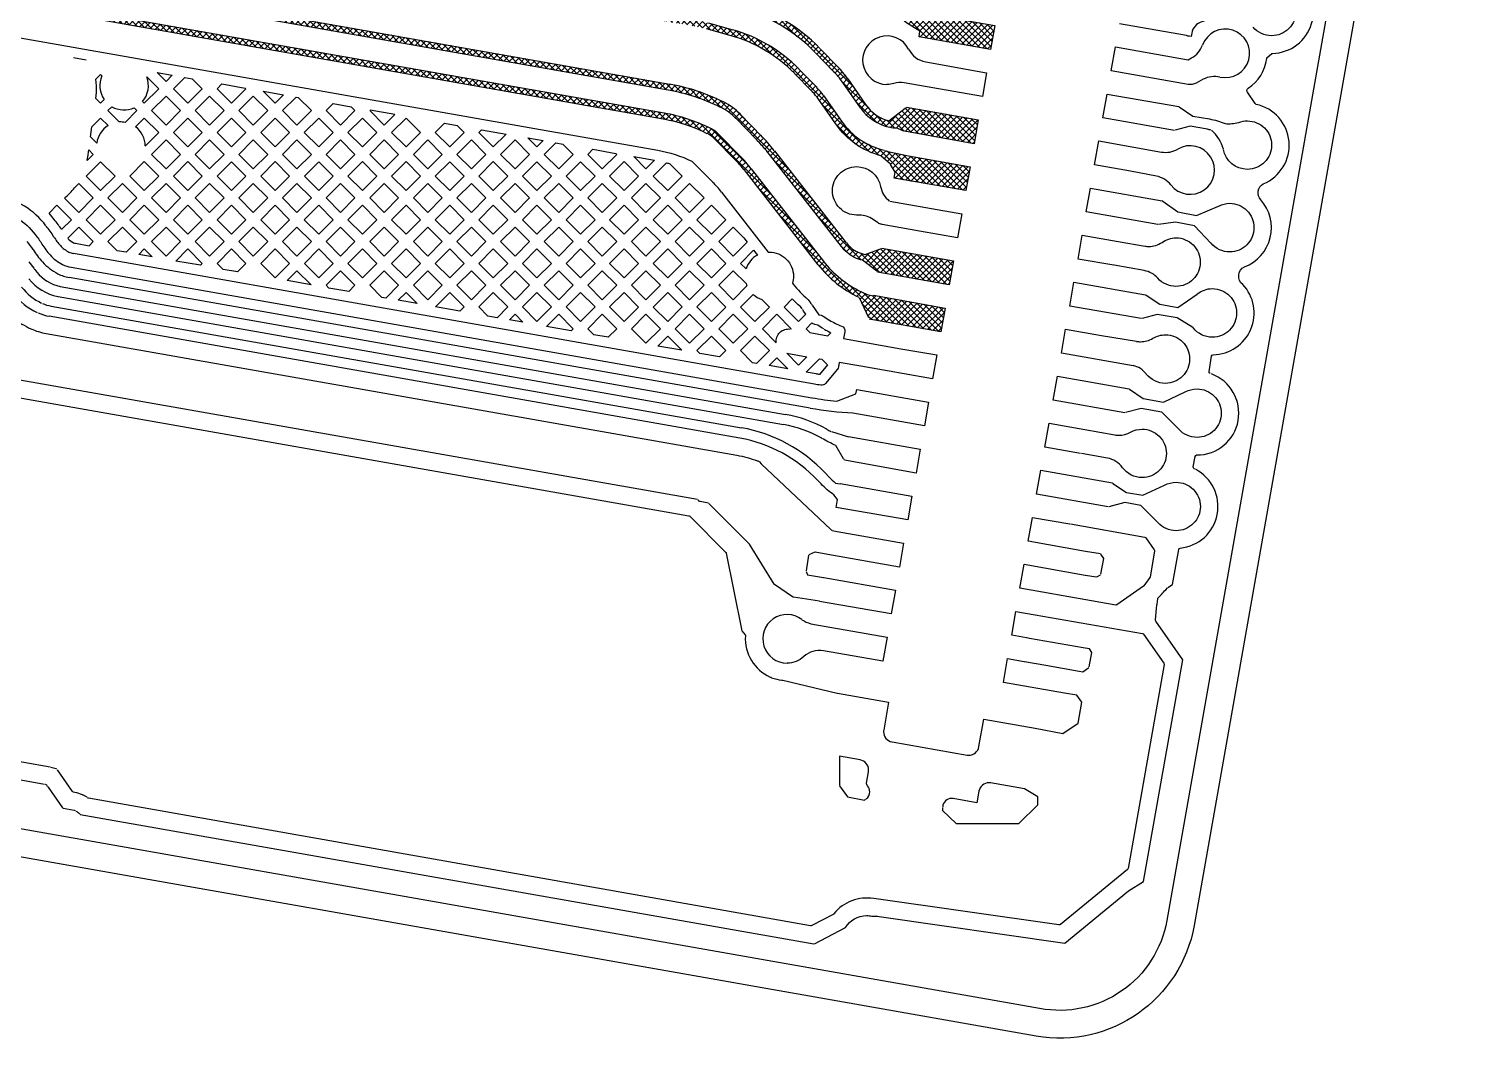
# Model space of a CAD drawing. Extents: x 3811 to 4253, y -432 to -307.
# Drawn here: x 4233.68 to 4244.25, y -371.98 to -364.58 of the extents above; entities that cross this region are included whole.
import ezdxf

# ---------------------------------------------------------------- set-up
doc = ezdxf.new("R2010")
doc.units = 0
doc.layers.add('gbr-dxf_layer0', color=7, linetype='Continuous')
doc.layers.add('gbr-outline-dxf_layer1', color=2, linetype='Continuous')
doc.layers.add('備註', color=1, linetype='Continuous', lineweight=9)
pattern_1 = [(135, (8843.560736, 77.478814), (0.0224506403, 0.0224506403), []), (45, (8843.560736, 77.478814), (0.0224506403, -0.0224506403), [])]

msp = doc.modelspace()

# ---------------------------------------------------------------- hatches: boundary and pattern name
at = {"layer": '備註', "linetype": 'Continuous'}
h = msp.add_hatch(dxfattribs=at)
h.set_pattern_fill('ANSI37', color=5, scale=0.01, angle=180, style=0)
h.set_pattern_definition(pattern_1)
h.paths.add_polyline_path([(4163.64, -358.498), (4163.64, -358.676), (4164.173, -358.676), (4164.173, -358.636), (4164.188, -358.627, 0.118436), (4164.197, -358.619), (4164.271, -358.542), (4164.467, -358.542, 0.168678), (4164.773, -358.435, -0.032288), (4164.833, -358.394, -0.075294), (4165.547, -358.102, -0.059653), (4165.747, -358.078), (4187.996, -358.078, -0.141633), (4192.783, -359.461), (4193.285, -359.778, 0.112619), (4203.406, -363.347), (4203.406, -363.347), (4203.997, -363.415), (4212.136, -363.415, 0.097428), (4216.849, -362.488), (4216.984, -362.441, -0.008482), (4217.026, -362.429, 0.045764), (4217.03, -362.428), (4218.685, -361.925, -0.117961), (4225.738, -361.498), (4239.121, -363.858, -0.053276), (4239.199, -363.88, -0.092314), (4239.474, -364.056, -0.051872), (4239.52, -364.11), (4239.622, -364.256, 0.198369), (4239.941, -364.459), (4240.049, -364.478, 0.195787), (4240.054, -364.487), (4240.115, -364.539), (4240.214, -364.599), (4240.207, -364.642), (4240.732, -364.734), (4240.763, -364.559), (4240.238, -364.467), (4240.237, -364.47), (4240.18, -364.468), (4240.106, -364.443), (4239.948, -364.415, -0.198537), (4239.659, -364.23), (4239.557, -364.084, 0.051995), (4239.504, -364.023, 0.092307), (4239.216, -363.838, 0.053108), (4239.129, -363.813), (4225.745, -361.454, 0.117961), (4218.672, -361.881), (4216.922, -362.413, 0.026897), (4216.84, -362.443), (4216.832, -362.446, -0.097433), (4212.136, -363.37), (4203.998, -363.37), (4203.411, -363.302, -0.112619), (4193.309, -359.74), (4192.807, -359.423, 0.141633), (4187.996, -358.033), (4165.747, -358.033, 0.059652), (4165.536, -358.058, 0.075314), (4164.81, -358.355, 0.032369), (4164.745, -358.4, -0.168476), (4164.467, -358.497), (4164.269, -358.497), (4164.239, -358.483, 0.095372), (4164.234, -358.482, 0.091209), (4164.225, -358.482, 0.128158), (4164.219, -358.482), (4164.174, -358.498), (4164.173, -358.498)])
h.paths.add_polyline_path([(4163.64, -358.326), (4163.64, -358.148), (4164.173, -358.148), (4164.173, -358.157), (4164.324, -358.277, -0.10638), (4164.328, -358.282), (4164.467, -358.282, 0.167597), (4164.611, -358.232, -0.03254), (4164.699, -358.171, -0.07534), (4165.485, -357.848, -0.059449), (4165.746, -357.817, 0), (4165.746, -357.817), (4187.997, -357.817, -0.14163), (4192.922, -359.241), (4193.424, -359.558, 0.11262), (4203.435, -363.088), (4204.011, -363.154), (4212.136, -363.154, 0.097486), (4216.753, -362.245), (4216.76, -362.243, -0.02557), (4216.858, -362.207), (4218.61, -361.675, -0.117962), (4225.783, -361.242), (4239.166, -363.601, -0.053228), (4239.297, -363.639, -0.092222), (4239.652, -363.866, -0.051821), (4239.734, -363.96), (4239.836, -364.107, 0.198471), (4239.986, -364.203), (4240.178, -364.237, -0.268286), (4240.183, -364.225), (4240.292, -364.129, 0), (4240.292, -364.129, -0.11537), (4240.297, -364.126), (4240.298, -364.122), (4240.824, -364.215), (4240.793, -364.39), (4240.267, -364.297), (4240.268, -364.291, -0.065734), (4240.265, -364.29), (4240.26, -364.287), (4240.217, -364.288), (4239.978, -364.247, -0.198477), (4239.799, -364.132), (4239.697, -363.986, 0.051773), (4239.621, -363.899, 0.092239), (4239.281, -363.681, 0.053275), (4239.158, -363.645), (4225.775, -361.286, 0.117962), (4218.623, -361.718), (4216.871, -362.25, 0.025728), (4216.777, -362.284, -0.09765), (4212.136, -363.199), (4204.01, -363.199), (4203.43, -363.133, -0.11262), (4193.4, -359.596), (4192.898, -359.279, 0.14163), (4187.997, -357.862), (4165.746, -357.862, 0.059405), (4165.496, -357.892, 0.075335), (4164.722, -358.209, 0.032531), (4164.639, -358.267, -0.167981), (4164.467, -358.327), (4164.277, -358.327), (4164.271, -358.33, -0.335125), (4164.256, -358.334), (4164.173, -358.324), (4164.173, -358.326)])
h = msp.add_hatch(dxfattribs=at)
h.set_pattern_fill('ANSI37', color=6, scale=0.01, angle=180, style=0)
h.set_pattern_definition(pattern_1)
h.paths.add_polyline_path([(4163.64, -359.726), (4163.64, -359.548), (4164.173, -359.548), (4164.184, -359.543), (4164.283, -359.543, 0), (4164.283, -359.543, -0.207116), (4164.293, -359.547), (4164.315, -359.547, 0.026582), (4164.369, -359.544, 0.170903), (4164.553, -359.456), (4164.934, -359.074, -0.19891), (4165.813, -358.71), (4187.668, -358.71, -0.141631), (4192.395, -360.077, 0.113022), (4203.954, -364.142), (4212.145, -364.142, 0.09309), (4217.049, -363.221), (4217.449, -363.066, -0.021827), (4217.522, -363.04), (4219.684, -362.41, -0.071107), (4222.848, -361.958), (4223.041, -361.958, -0.043463), (4225.059, -362.136), (4238.585, -364.522, -0.024944), (4238.662, -364.539), (4238.842, -364.59, -0.131203), (4239.326, -364.877), (4239.457, -365.011, -0.041027), (4239.508, -365.072), (4239.639, -365.259, 0.186129), (4239.954, -365.472), (4239.978, -365.481), (4240.13, -365.514), (4240.581, -365.593), (4240.55, -365.768), (4240.024, -365.676), (4240.032, -365.633), (4239.999, -365.577), (4239.998, -365.575), (4239.926, -365.512, -0.177797), (4239.602, -365.285), (4239.471, -365.098, 0.041028), (4239.425, -365.042), (4239.294, -364.908, 0.131201), (4238.83, -364.633), (4238.649, -364.582, 0.024945), (4238.578, -364.566), (4225.051, -362.18, 0.043463), (4223.041, -362.003), (4222.863, -362.003, 0.07144), (4219.697, -362.453), (4217.535, -363.084), (4217.066, -363.263, -0.09309), (4212.145, -364.187), (4203.953, -364.187, -0.113057), (4192.371, -360.115, 0.141637), (4187.668, -358.755), (4165.813, -358.755, 0.198909), (4164.966, -359.106), (4164.584, -359.488, -0.170702), (4164.374, -359.589), (4164.271, -359.592), (4164.173, -359.684), (4164.173, -359.684), (4164.173, -359.726)])
h.paths.add_polyline_path([(4163.64, -359.376), (4163.64, -359.198), (4164.173, -359.198), (4164.173, -359.21, -0.221912), (4164.183, -359.214), (4164.286, -359.332), (4164.315, -359.332, 0.026198), (4164.345, -359.33, 0.171754), (4164.4, -359.303), (4164.782, -358.922, -0.19888), (4165.813, -358.495), (4187.667, -358.495, -0.141642), (4192.51, -359.895, 0.11291), (4203.966, -363.927), (4212.145, -363.927, 0.093101), (4216.971, -363.02), (4217.371, -362.865, -0.021815), (4217.462, -362.834), (4219.624, -362.203, -0.071088), (4222.847, -361.742), (4223.042, -361.742, -0.043464), (4225.097, -361.923), (4238.625, -364.31, -0.024457), (4238.72, -364.332), (4238.9, -364.382, -0.131241), (4239.48, -364.726), (4239.612, -364.86, -0.040968), (4239.685, -364.949), (4239.815, -365.136, 0.176416), (4239.987, -365.257), (4240.105, -365.164, -0.216327), (4240.115, -365.161), (4240.116, -365.156), (4240.641, -365.249), (4240.61, -365.424), (4240.085, -365.331), (4240.086, -365.327, -0.132482), (4240.079, -365.326), (4240.051, -365.312, -0.233021), (4239.778, -365.162), (4239.648, -364.975, 0.040967), (4239.579, -364.892), (4239.448, -364.758, 0.131328), (4238.888, -364.426), (4238.708, -364.375, 0.024456), (4238.617, -364.354), (4225.089, -361.968, 0.043464), (4223.042, -361.787), (4222.847, -361.787, 0.071088), (4219.636, -362.246), (4217.475, -362.877, 0.021814), (4217.387, -362.907), (4216.987, -363.062, -0.093101), (4212.145, -363.972), (4203.965, -363.972, -0.112944), (4192.486, -359.933, 0.141648), (4187.667, -358.54), (4165.813, -358.54, 0.198881), (4164.814, -358.954), (4164.432, -359.335, -0.171314), (4164.35, -359.375), (4164.275, -359.377), (4164.269, -359.384, -0.28736), (4164.257, -359.388), (4164.173, -359.373), (4164.173, -359.376)])
h = msp.add_hatch(dxfattribs=at)
h.set_pattern_fill('ANSI37', color=76, scale=0.01, angle=180, style=0)
h.set_pattern_definition(pattern_1)
h.paths.add_polyline_path([(4163.64, -360.776), (4163.64, -360.598), (4164.173, -360.598), (4164.173, -360.598), (4164.224, -360.595, 0.018923), (4164.328, -360.555, 0.096206), (4164.734, -360.282), (4165.245, -359.77, -0.065657), (4165.319, -359.714, -0.131775), (4166.408, -359.422), (4187.613, -359.422, -0.141631), (4192.006, -360.692, 0.113391), (4203.913, -364.87), (4212.143, -364.87, 0.097468), (4217.406, -363.834), (4219.729, -363.124, -0.071713), (4222.821, -362.646), (4222.895, -362.644, -0.033187), (4222.897, -362.644, -0.055595), (4224.342, -362.731), (4238.34, -365.199, -0.073208), (4238.676, -365.31, -0.083143), (4238.743, -365.359), (4238.895, -365.514, -0.028231), (4238.977, -365.608), (4239.504, -366.284, 0.115785), (4239.785, -366.509), (4239.827, -366.529), (4239.872, -366.538), (4239.873, -366.535), (4240.398, -366.628), (4240.367, -366.803), (4239.842, -366.71), (4239.843, -366.705, -0.105583), (4239.84, -366.7), (4239.771, -366.553, -0.11767), (4239.469, -366.311), (4238.941, -365.636, 0.028232), (4238.862, -365.545), (4238.711, -365.391, 0.082987), (4238.656, -365.35, 0.072672), (4238.334, -365.244), (4224.334, -362.776, 0.055532), (4222.901, -362.688), (4222.852, -362.691, 0.072418), (4219.742, -363.167), (4217.423, -363.876, -0.09745), (4212.143, -364.915), (4203.911, -364.915, -0.113423), (4191.982, -360.73, 0.141638), (4187.613, -359.467), (4166.408, -359.467, 0.131762), (4165.341, -359.753, 0.06581), (4165.277, -359.802), (4164.766, -360.313, -0.096144), (4164.346, -360.597, -0.025054), (4164.344, -360.598, -0.004226), (4164.321, -360.607, -0.114237), (4164.317, -360.612), (4164.173, -360.732), (4164.173, -360.776)])
h.paths.add_polyline_path([(4163.64, -360.426), (4163.64, -360.248), (4164.173, -360.248), (4164.173, -360.255), (4164.331, -360.315, 0.073429), (4164.581, -360.129), (4165.092, -359.618, -0.065621), (4165.211, -359.527, -0.131739), (4166.407, -359.206), (4187.613, -359.206, -0.141628), (4192.121, -360.51, 0.113283), (4203.925, -364.654), (4212.143, -364.654, 0.09736), (4217.319, -363.637, -0.142064), (4217.347, -363.627), (4219.666, -362.918, -0.072391), (4222.848, -362.43, -0.057042), (4224.379, -362.519), (4238.378, -364.987, -0.073076), (4238.773, -365.118, -0.082878), (4238.898, -365.209), (4239.049, -365.363, -0.028264), (4239.147, -365.476), (4239.674, -366.151, 0.100753), (4239.748, -366.214, -0.048212), (4239.752, -366.216, 0.081874), (4239.813, -366.236), (4239.931, -366.192, -0.059599), (4239.934, -366.191), (4239.934, -366.19), (4240.459, -366.283), (4240.428, -366.458), (4239.903, -366.365), (4239.904, -366.359, -0.125908), (4239.898, -366.357), (4239.793, -366.278, -0.063005), (4239.735, -366.258, -0.055423), (4239.73, -366.256, -0.105306), (4239.638, -366.179), (4239.112, -365.503, 0.028265), (4239.016, -365.394), (4238.865, -365.24, 0.082816), (4238.753, -365.158, 0.073081), (4238.37, -365.031), (4224.371, -362.563, 0.05561), (4222.889, -362.473), (4222.85, -362.475, 0.072428), (4219.679, -362.961), (4217.359, -363.67, -0.098656), (4217.35, -363.671, 0.148203), (4217.346, -363.673, -0.090998), (4217.339, -363.677, -0.097419), (4212.143, -364.699), (4203.924, -364.699, -0.113317), (4192.097, -360.548, 0.141634), (4187.613, -359.251), (4166.407, -359.251, 0.131753), (4165.233, -359.566, -0.035249), (4165.231, -359.568, 0.064094), (4165.124, -359.65), (4164.613, -360.161, -0.083866), (4164.311, -360.376), (4164.285, -360.402, -0.217959), (4164.275, -360.406), (4164.173, -360.399), (4164.173, -360.426)])

# ---------------------------------------------------------------- linework, layer by layer
at = {"layer": 'gbr-dxf_layer0'}
for p, q in [((4238.333, -365.244), (4224.334, -362.776)), ((4224.342, -362.731), (4238.34, -365.199)), ((4230.071, -363.522), (4238.378, -364.987)), ((4238.37, -365.031), (4230.063, -363.566)), ((4230.062, -364.021), (4238.293, -365.472)), ((4238.83, -364.633), (4238.65, -364.583)), ((4238.662, -364.539), (4238.842, -364.59)), ((4234.105, -364.811), (4234.012, -364.795)), ((4239.579, -364.892), (4239.448, -364.758)), ((4239.482, -364.728), (4239.611, -364.86)), ((4234.624, -364.903), (4234.735, -364.922)), ((4239.425, -365.042), (4239.294, -364.909)), ((4239.326, -364.877), (4239.457, -365.011)), ((4235.4, -365.039), (4235.551, -365.066)), ((4239.778, -365.162), (4239.648, -364.975)), ((4239.685, -364.949), (4239.815, -365.136)), ((4239.602, -365.285), (4239.471, -365.098)), ((4239.508, -365.072), (4239.638, -365.259)), ((4236.366, -365.21), (4236.186, -365.178)), ((4239.016, -365.394), (4238.866, -365.24)), ((4238.898, -365.209), (4239.048, -365.363)), ((4238.743, -365.359), (4238.894, -365.513)), ((4234.182, -365.42), (4234.136, -365.374)), ((4237.341, -365.382), (4237.453, -365.401)), ((4238.862, -365.545), (4238.711, -365.391)), ((4238.117, -365.518), (4238.269, -365.545)), ((4239.638, -366.178), (4239.112, -365.503)), ((4239.147, -365.476), (4239.674, -366.151)), ((4239.468, -366.311), (4238.942, -365.636)), ((4238.977, -365.608), (4239.504, -366.283)), ((4239.813, -366.236), (4239.931, -366.192)), ((4239.44, -367.186), (4234.011, -366.229)), ((4234.588, -366.253), (4234.489, -366.236)), ((4241.634, -366.315), (4241.372, -366.269)), ((4233.728, -366.347), (4233.743, -366.366)), ((4239.409, -367.361), (4233.98, -366.404)), ((4233.994, -366.329), (4239.422, -367.286)), ((4241.857, -366.354), (4241.636, -366.315)), ((4235.752, -366.458), (4235.576, -366.427)), ((4233.847, -366.614), (4238.907, -367.506)), ((4239.215, -367.483), (4233.899, -366.545)), ((4236.529, -366.595), (4236.391, -366.571)), ((4239.84, -366.7), (4239.771, -366.553)), ((4238.894, -367.581), (4233.834, -366.689)), ((4237.305, -366.732), (4237.207, -366.715)), ((4238.469, -366.938), (4238.294, -366.907)), ((4239.245, -367.074), (4239.109, -367.05)), ((4239.238, -366.959), (4239.386, -366.985)), ((4241.776, -367.051), (4241.25, -366.958)), ((4239.565, -367.533), (4239.69, -367.571)), ((4241.391, -367.694), (4241.129, -367.648)), ((4239.49, -367.917), (4239.465, -367.892)), ((4239.521, -367.839), (4239.545, -367.865)), ((4238.965, -368.358), (4238.667, -368.06)), ((4239.444, -368.417), (4239.399, -368.436)), ((4239.538, -368.433), (4239.447, -368.417)), ((4239.397, -368.438), (4239.379, -368.555)), ((4241.561, -368.463), (4241.539, -368.432)), ((4241.54, -368.578), (4241.561, -368.463)), ((4239.38, -368.559), (4239.39, -368.582)), ((4239.391, -368.583), (4239.508, -368.603)), ((4241.427, -368.586), (4241.506, -368.599)), ((4241.51, -368.599), (4241.536, -368.582)), ((4241.472, -368.774), (4240.946, -368.682)), ((4233.84, -369.993), (4231.315, -369.548)), ((4239.822, -370.11), (4239.837, -370.027)), ((4234.111, -370.213), (4234.093, -370.203)), ((4239.625, -370.129), (4239.682, -370.21)), ((4240.38, -370.287), (4240.38, -370.309)), ((4234.061, -370.34), (4239.436, -371.287))]:
    msp.add_line(p, q, dxfattribs=at)
at = {"layer": 'gbr-dxf_layer0', "linetype": 'Continuous'}
for points in [[(4229.963, -356.402), (4243.411, -358.774, -0.398711), (4244.041, -359.67, -0.006908), (4244.037, -359.692), (4242.023, -371.115, -0.417529), (4241.091, -371.761), (4229.186, -369.662, -0.013645)], [(4238.584, -368.032), (4233.394, -367.117), (4233.127, -367.013), (4223.949, -365.395, 0.143732), (4220.872, -365.738, -0.100607), (4210.447, -367.857), (4204.946, -367.857, -0.15063), (4189.912, -363.222, 0.128354), (4187.306, -362.266, -0.064739), (4187.299, -362.266, -0.058104), (4187.293, -362.265, 0.023513), (4186.777, -362.241), (4166.628, -362.24), (4165.881, -362.272)], [(4242.341, -367.108, -0.373328), (4242.332, -367.093), (4242.35, -366.982, -0.364819), (4242.363, -366.971, 0.647761), (4242.58, -366.456, -0.555791), (4242.591, -366.326, 0.528334), (4242.711, -365.835, -0.477183), (4242.73, -365.718, 0.736231), (4242.678, -365.136, -0.191261), (4242.671, -365.13), (4242.613, -365.047, -0.20151), (4242.61, -365.038), (4242.612, -365.027, -0.211009), (4242.618, -365.018, 0.221251), (4242.755, -364.8, -0.181739), (4242.759, -364.792), (4242.789, -364.765, -0.182778), (4242.797, -364.762, 0.727909), (4242.965, -364.204, -0.124304)], [(4242.663, -364.332, -0.203507), (4242.791, -364.278, -0.414223), (4242.969, -364.455, -0.414223), (4242.791, -364.633, -0.221793), (4242.655, -364.57)], [(4240.238, -364.467), (4240.763, -364.559), (4240.732, -364.734), (4240.207, -364.642), (4240.214, -364.599), (4240.115, -364.539), (4240.054, -364.487, -0.195938), (4240.049, -364.478), (4239.941, -364.459)], [(4242.334, -364.507, -0.050839), (4242.28, -364.53, 0.274415), (4242.205, -364.614), (4242.201, -364.638), (4242.187, -364.636, -0.222564), (4242.166, -364.632), (4241.676, -364.545)], [(4241.615, -364.89), (4241.646, -364.715), (4242.18, -364.809), (4242.204, -364.796, 0.183234), (4242.284, -364.702)], [(4240.131, -364.731, 0.236302), (4240.256, -364.825), (4240.702, -364.904), (4240.671, -365.079), (4240.099, -364.979, 0.111104), (4240.022, -364.983, -0.071044), (4239.972, -364.99)], [(4242.412, -364.936, 0.182129), (4242.29, -364.952), (4242.238, -364.98, -0.17132), (4242.179, -364.99), (4241.615, -364.89)], [(4239.815, -365.136, 0.176409), (4239.987, -365.257), (4240.105, -365.164, -0.216395), (4240.115, -365.161)], [(4234.136, -365.374), (4234.146, -365.3), (4234.21, -365.236), (4234.265, -365.291, 0.226768), (4234.182, -365.42)], [(4242.11, -365.153, -0.092045), (4242.114, -365.155), (4242.214, -365.222), (4242.335, -365.243)], [(4242.335, -365.243, -0.054325), (4242.45, -365.277, 0.088398), (4242.549, -365.268)], [(4239.998, -365.575), (4239.926, -365.512, -0.177798), (4239.602, -365.285)], [(4240.086, -365.327, -0.132313), (4240.079, -365.326), (4240.051, -365.312, -0.042704), (4239.991, -365.304)], [(4242.551, -365.268, -0.089801), (4242.613, -365.257, -0.414223), (4242.791, -365.434, -0.414223), (4242.613, -365.612, -0.363084), (4242.438, -365.466)], [(4241.493, -365.579), (4241.524, -365.404), (4241.984, -365.485, 0.177923), (4242.103, -365.464)], [(4234.111, -365.546, 0.012033), (4234.116, -365.523), (4234.123, -365.469)], [(4238.293, -365.472, -0.07023), (4238.543, -365.553, -0.087404), (4238.553, -365.561), (4238.697, -365.707)], [(4239.573, -365.77, -0.414223), (4239.75, -365.592, -0.362189), (4239.925, -365.738)], [(4242.053, -365.726, 0.182994), (4241.947, -365.662), (4241.756, -365.626), (4241.493, -365.579)], [(4238.759, -365.778), (4239.102, -366.218, -0.011038), (4239.109, -366.218, -0.414223), (4239.287, -366.395, -0.072252), (4239.28, -366.446), (4239.286, -366.454)], [(4239.76, -365.947, -0.013127), (4239.75, -365.947, -0.414223), (4239.573, -365.77)], [(4239.994, -365.845), (4240.52, -365.938), (4240.489, -366.113), (4240.21, -366.064), (4239.938, -366.016, -0.035938), (4239.926, -366.013, -0.073537), (4239.902, -366.001), (4239.87, -365.979)], [(4241.989, -365.843, -0.096584), (4241.993, -365.845), (4242.104, -365.924), (4242.241, -365.951), (4242.401, -365.881)], [(4242.403, -365.881, -0.117826), (4242.484, -365.861, -0.414223), (4242.661, -366.039, -0.414223), (4242.484, -366.217, -0.221447), (4242.347, -366.154)], [(4233.438, -365.908, -0.194304), (4233.73, -366.09, -0.041376), (4233.78, -366.159)], [(4239.87, -365.979, 0.153856), (4239.77, -365.947, 0.013891), (4239.76, -365.947)], [(4241.372, -366.269), (4241.403, -366.094), (4241.667, -366.14), (4241.863, -366.175, 0.038547), (4241.89, -366.177, 0.150717), (4241.988, -366.147, -0.154088), (4242.09, -366.114, -0.414223), (4242.268, -366.292, -0.414223), (4242.09, -366.47, -0.215454), (4241.957, -366.41, 0.167292), (4241.857, -366.354)], [(4233.971, -366.119, 0.090781), (4234.012, -366.15, 0.071679), (4234.024, -366.154)], [(4239.904, -366.359, -0.12608), (4239.898, -366.357), (4239.793, -366.278, -0.063001), (4239.735, -366.258, -0.05542), (4239.73, -366.256, -0.105312), (4239.638, -366.179)], [(4233.684, -366.29), (4233.72, -366.337, 0.003564), (4233.727, -366.347)], [(4233.743, -366.366, 0.165106), (4233.913, -366.47), (4239.228, -367.408)], [(4239.286, -366.454, 0.051655), (4239.391, -366.563, -0.06746), (4239.398, -366.571), (4239.411, -366.589, -0.037115), (4239.414, -366.594, 0.014078), (4239.422, -366.605)], [(4242.246, -366.525, -0.168812), (4242.356, -366.486, -0.414223), (4242.534, -366.664, -0.414223), (4242.356, -366.842, -0.233543), (4242.215, -366.772)], [(4239.35, -366.635), (4239.338, -366.618, -0.025495), (4239.278, -366.561), (4239.219, -366.621)], [(4239.219, -366.621), (4239.325, -366.726), (4239.378, -366.674), (4239.361, -366.65, -0.011302), (4239.353, -366.638)], [(4239.423, -366.606), (4239.473, -366.677), (4239.489, -366.68, -0.116346), (4239.505, -366.687, 0.030778), (4239.549, -366.717)], [(4241.867, -366.532, -0.091983), (4241.871, -366.534), (4241.971, -366.601), (4242.103, -366.624), (4242.244, -366.526)], [(4233.547, -366.697), (4233.567, -366.701, -0.131216), (4233.573, -366.703, 0.062694), (4233.699, -366.78, 0.063896), (4233.812, -366.815), (4238.872, -367.707, -0.043057), (4239.021, -367.747, -0.090246), (4239.03, -367.75, -0.20712), (4239.038, -367.755), (4239.05, -367.771), (4239.561, -368.251, -0.086227), (4239.567, -368.257)], [(4239.551, -366.718, 0.036187), (4239.639, -366.76, -0.357144), (4239.663, -366.802), (4239.654, -366.852), (4240.073, -366.926), (4240.337, -366.972), (4240.307, -367.147), (4239.781, -367.055)], [(4239.059, -366.78), (4239.161, -366.882, -0.505977), (4239.264, -366.783)], [(4239.509, -366.781, -0.025168), (4239.466, -366.754), (4239.444, -366.749, -0.169009), (4239.422, -366.737), (4239.379, -366.78)], [(4241.921, -366.85, -0.135461), (4242.012, -366.824, -0.414223), (4242.19, -367.002, -0.414223), (4242.012, -367.18, -0.230122), (4241.872, -367.112)], [(4241.801, -366.873, 0.041737), (4241.83, -366.875, 0.136319), (4241.92, -366.85)], [(4239.781, -367.055), (4239.623, -367.027), (4239.618, -367.059, -0.133795), (4239.609, -367.077), (4239.522, -367.181, -0.263355), (4239.487, -367.194, -0.005483), (4239.44, -367.186)], [(4242.229, -367.808, -0.43393), (4242.217, -367.793), (4242.23, -367.716, -0.369906), (4242.243, -367.705, 0.84047), (4242.349, -367.111)], [(4233.339, -367.237), (4238.52, -368.15, -0.159256), (4238.527, -368.154), (4238.789, -368.416, -0.227426), (4238.795, -368.425), (4238.905, -368.982, -0.081307), (4238.907, -368.99)], [(4239.423, -367.286, 0.018413), (4239.604, -367.311), (4239.745, -367.258), (4239.751, -367.224), (4240.277, -367.317), (4240.246, -367.492), (4239.721, -367.399)], [(4241.746, -367.221, -0.092142), (4241.75, -367.223), (4241.849, -367.29), (4241.999, -367.317), (4242.158, -367.243)], [(4242.158, -367.243, -0.126203), (4242.244, -367.221, -0.414223), (4242.422, -367.399, -0.414223), (4242.244, -367.576, -0.215572), (4242.111, -367.516)], [(4241.422, -367.519), (4241.643, -367.558, 0.040462), (4241.671, -367.56, 0.126992), (4241.756, -367.538)], [(4241.757, -367.538, -0.125864), (4241.842, -367.516, -0.414223), (4242.02, -367.694, -0.414223), (4241.842, -367.871, -0.239611), (4241.698, -367.798)], [(4239.661, -367.738, -0.201636), (4239.653, -367.732), (4239.598, -367.636, -0.020781), (4239.494, -367.583)], [(4241.698, -367.798, 0.19303), (4241.588, -367.728), (4241.397, -367.695)], [(4239.546, -367.865, 0.037446), (4239.595, -367.911), (4239.629, -367.917)], [(4242.031, -368.677), (4242.065, -368.653), (4242.11, -368.398, -0.340181), (4242.121, -368.387, 0.747797), (4242.232, -367.81)], [(4239.63, -367.914), (4240.155, -368.006), (4240.124, -368.181), (4239.599, -368.089), (4239.609, -368.032), (4239.584, -367.997, -0.058365), (4239.49, -367.917)], [(4241.624, -367.911, -0.091983), (4241.628, -367.913), (4241.727, -367.979), (4241.847, -368), (4242.005, -367.927)], [(4242.006, -367.927, -0.126374), (4242.091, -367.905, -0.414223), (4242.269, -368.082, -0.414223), (4242.091, -368.26, -0.215583), (4241.958, -368.2)], [(4238.664, -368.058), (4238.604, -368.047, -0.158697), (4238.597, -368.044), (4238.588, -368.034)], [(4241.316, -368.21), (4241.861, -368.307, -0.201326), (4241.869, -368.312), (4241.931, -368.401, -0.201973), (4241.933, -368.41), (4241.901, -368.597, -0.113119), (4241.899, -368.602), (4241.855, -368.663, -0.088577), (4241.852, -368.666), (4241.657, -368.803, -0.20115), (4241.648, -368.805), (4241.472, -368.774)], [(4239.478, -368.777), (4239.287, -368.747, -0.113521), (4239.281, -368.745), (4239.149, -368.655, -0.10963), (4239.145, -368.651), (4238.966, -368.359)], [(4239.44, -371.287), (4239.669, -371.168, -0.267986), (4239.823, -371.08, -0.054245), (4239.862, -371.084, -0.075373), (4239.915, -371.087), (4241.276, -371.283), (4241.741, -370.899), (4241.853, -370.83), (4242.14, -369.205), (4241.942, -368.923, -0.184972), (4241.94, -368.914), (4241.948, -368.829, -0.043233), (4241.951, -368.799), (4241.956, -368.759, -0.171606), (4241.959, -368.752), (4241.983, -368.727, -0.064574), (4242.015, -368.694), (4242.029, -368.679)], [(4240.995, -369.046), (4240.886, -369.026), (4240.917, -368.851), (4241.057, -368.876), (4241.844, -369.012, -0.20997), (4241.852, -369.017), (4242.002, -369.231, -0.200987), (4242.004, -369.24), (4241.74, -370.735, -0.192733), (4241.735, -370.743), (4241.243, -371.145, -0.213889), (4241.232, -371.148), (4239.875, -370.956, 0.273395), (4239.584, -371.066, -0.160636), (4239.579, -371.072), (4239.422, -371.153, -0.168343), (4239.413, -371.154), (4234.122, -370.22, -0.155851), (4234.115, -370.217)], [(4239.349, -368.912, 0.055712), (4239.415, -368.942), (4239.973, -369.04), (4239.942, -369.215), (4239.508, -369.139, 0.228101), (4239.362, -369.182, -0.19118), (4239.24, -369.23)], [(4238.908, -368.993), (4238.932, -369.022, -0.197587), (4238.935, -369.031, 0.316281), (4239.117, -369.332, -0.053678), (4239.122, -369.334, -0.055668), (4239.127, -369.337, 0.062946), (4239.202, -369.356, -0.063225), (4239.208, -369.356), (4239.608, -369.451)], [(4239.609, -369.451), (4239.984, -369.517), (4239.948, -369.721, 0.040594), (4239.947, -369.733)], [(4240.01, -369.807), (4240.56, -369.904, 0.040348), (4240.572, -369.905, 0.363866), (4240.646, -369.843)], [(4239.837, -370.026, 0.043856), (4239.838, -370.013, 0.363961), (4239.776, -369.939)], [(4233.316, -370.03, -0.093365), (4233.381, -370.042), (4233.8, -370.116)], [(4233.803, -370.117, -0.233172), (4233.813, -370.123), (4233.819, -370.132)], [(4234.09, -370.201, -0.070223), (4234.083, -370.198, -0.068887), (4234.077, -370.195, 0.064239), (4234.021, -370.177), (4234.011, -370.175, -0.199653), (4234.003, -370.17), (4233.893, -370.013)], [(4239.82, -370.224, 0.234961), (4239.846, -370.173, 0.185987), (4239.829, -370.13, -0.218806), (4239.823, -370.11)], [(4240.979, -370.151), (4240.732, -370.108, 0.038977), (4240.72, -370.107, 0.361087), (4240.646, -370.168), (4240.631, -370.253), (4240.456, -370.222)], [(4233.823, -370.135, -0.064545), (4233.825, -370.138), (4233.931, -370.29)], [(4240.454, -370.222, 0.030691), (4240.446, -370.221, 0.40287), (4240.381, -370.284)], [(4233.934, -370.293, -0.018688), (4233.936, -370.293), (4234.015, -370.308), (4234.023, -370.311)], [(4234.029, -370.314, -0.133315), (4234.041, -370.321, -0.057549), (4234.058, -370.337)]]:
    msp.add_lwpolyline(points, format="xyb", dxfattribs=at)
for points in [[(4234.174, -365.092), (4234.179, -365.049, 0.051842), (4234.175, -364.951), (4234.21, -364.916), (4234.22, -364.926, 0.264275), (4234.237, -365.101), (4234.21, -365.128)], [(4234.264, -365.182), (4234.293, -365.153, 0.241705), (4234.455, -365.161), (4234.476, -365.182), (4234.39, -365.268, 0.06112), (4234.347, -365.265)], [(4238.26, -365.661), (4238.357, -365.564, -0.007657), (4238.382, -365.572), (4238.472, -365.661), (4238.366, -365.767)], [(4233.946, -365.823, 0.051915), (4234.019, -365.747), (4234.05, -365.715), (4234.156, -365.821), (4234.05, -365.927)], [(4233.832, -365.934), (4233.89, -365.875), (4233.996, -365.981), (4233.924, -366.053, 0.033187), (4233.87, -365.98, 0.023329)], [(4238.899, -366.301), (4238.995, -366.205), (4239.023, -366.24, 0.190253), (4238.94, -366.341)], [(4238.74, -366.461), (4238.846, -366.355), (4238.94, -366.449, 0.025684), (4238.946, -366.466), (4238.845, -366.567)], [(4238.899, -366.621), (4238.991, -366.528, 0.105455), (4239.056, -366.565), (4239.111, -366.621), (4239.005, -366.727)], [(4239.381, -367.098), (4239.478, -367.001), (4239.495, -367.004), (4239.536, -367.045), (4239.478, -367.115, -0.003014), (4239.453, -367.111)]]:
    msp.add_lwpolyline(points, format="xyb", close=True, dxfattribs=at)
for points in [[(4234.548, -364.935), (4234.636, -365.022), (4234.53, -365.128), (4234.517, -365.115)], [(4234.735, -364.922), (4234.69, -364.968), (4234.624, -364.903)], [(4235.551, -365.066), (4235.489, -365.128), (4235.4, -365.039)], [(4241.554, -365.235), (4241.585, -365.06), (4242.11, -365.152)], [(4234.465, -365.3), (4234.53, -365.236), (4234.636, -365.342), (4234.536, -365.441)], [(4236.182, -365.182), (4236.288, -365.288), (4236.366, -365.21)], [(4240.116, -365.156), (4240.641, -365.249), (4240.61, -365.424), (4240.085, -365.331)], [(4242.08, -365.327), (4242.079, -365.327), (4241.554, -365.235)], [(4236.981, -365.342), (4237.001, -365.322), (4237.181, -365.353)], [(4237.181, -365.353), (4237.087, -365.448), (4236.981, -365.342)], [(4242.321, -365.318), (4242.195, -365.296), (4242.084, -365.326)], [(4237.453, -365.401), (4237.407, -365.448), (4237.341, -365.382)], [(4234.123, -365.469), (4234.156, -365.502), (4234.111, -365.546)], [(4238.269, -365.545), (4238.206, -365.608), (4238.117, -365.518)], [(4239.958, -365.473), (4239.978, -365.481), (4240.13, -365.514)], [(4240.13, -365.514), (4240.581, -365.593), (4240.55, -365.768), (4240.024, -365.676), (4240.032, -365.633), (4239.999, -365.577)], [(4241.433, -365.924), (4241.464, -365.749), (4241.989, -365.842)], [(4241.958, -366.016), (4241.958, -366.017), (4241.433, -365.924)], [(4234.025, -366.154), (4234.125, -366.172), (4234.156, -366.141), (4234.05, -366.035), (4233.969, -366.116)], [(4242.346, -366.153), (4242.225, -366.026), (4242.087, -365.998), (4241.962, -366.016)], [(4234.489, -366.236), (4234.53, -366.195), (4234.588, -366.253)], [(4239.934, -366.19), (4240.459, -366.283), (4240.428, -366.458), (4239.903, -366.365)], [(4235.576, -366.427), (4235.649, -366.355), (4235.752, -366.458)], [(4236.391, -366.571), (4236.448, -366.515), (4236.529, -366.595)], [(4239.785, -366.509), (4239.827, -366.529), (4239.872, -366.538)], [(4241.311, -366.614), (4241.342, -366.438), (4241.867, -366.531)], [(4239.873, -366.535), (4240.398, -366.628), (4240.367, -366.803), (4239.842, -366.71)], [(4241.837, -366.705), (4241.836, -366.706), (4241.311, -366.614)], [(4237.207, -366.715), (4237.247, -366.674), (4237.305, -366.732)], [(4239.268, -366.784), (4239.271, -366.78), (4239.165, -366.674), (4239.059, -366.78)], [(4242.214, -366.772), (4242.098, -366.701), (4241.953, -366.675), (4241.841, -366.705)], [(4238.294, -366.907), (4238.366, -366.834), (4238.469, -366.938)], [(4239.379, -366.78), (4239.407, -366.808), (4239.54, -366.832), (4239.562, -366.809)], [(4241.25, -366.958), (4241.281, -366.783), (4241.544, -366.829), (4241.8, -366.872)], [(4239.109, -367.05), (4239.165, -366.994), (4239.245, -367.074)], [(4239.386, -366.985), (4239.325, -367.046), (4239.238, -366.959)], [(4241.19, -367.303), (4241.221, -367.128), (4241.746, -367.22)], [(4241.715, -367.395), (4241.715, -367.395), (4241.19, -367.303)], [(4242.11, -367.515), (4241.986, -367.392), (4241.836, -367.365), (4241.72, -367.394)], [(4241.129, -367.648), (4241.16, -367.472), (4241.422, -367.519)], [(4239.69, -367.569), (4240.216, -367.662), (4240.185, -367.837), (4239.66, -367.744)], [(4241.068, -367.992), (4241.099, -367.817), (4241.624, -367.91)], [(4241.594, -368.084), (4241.593, -368.085), (4241.068, -367.992)], [(4241.957, -368.199), (4241.833, -368.075), (4241.714, -368.054), (4241.598, -368.084)], [(4241.536, -368.43), (4241.428, -368.411), (4241.007, -368.337), (4241.038, -368.162), (4241.312, -368.21)], [(4239.57, -368.258), (4239.606, -368.265), (4240.094, -368.351), (4240.064, -368.526), (4239.538, -368.433)], [(4240.946, -368.682), (4240.977, -368.506), (4241.425, -368.585)], [(4239.509, -368.603), (4240.034, -368.695), (4240.003, -368.87), (4239.477, -368.778)], [(4241.411, -369.119), (4241.016, -369.049), (4240.996, -369.046)], [(4241.454, -369.258), (4241.473, -369.152), (4241.456, -369.126), (4241.411, -369.119)], [(4241.058, -369.707), (4241.261, -369.746), (4241.372, -369.669), (4241.399, -369.515), (4241.364, -369.466), (4241.273, -369.45), (4240.825, -369.371), (4240.856, -369.196), (4240.977, -369.217)], [(4240.979, -369.217), (4241.137, -369.245), (4241.381, -369.288)], [(4241.381, -369.289), (4241.408, -369.293), (4241.452, -369.262)], [(4240.646, -369.842), (4240.682, -369.64), (4241.058, -369.707)], [(4233.888, -370.007), (4233.885, -370.005), (4233.846, -369.996)], [(4239.776, -369.939), (4239.624, -369.913), (4239.624, -370.126)], [(4239.684, -370.211), (4239.807, -370.234), (4239.816, -370.228)], [(4240.38, -370.309), (4240.478, -370.406), (4240.939, -370.406), (4241.077, -370.268), (4241.077, -370.209), (4240.981, -370.152)]]:
    msp.add_lwpolyline(points, dxfattribs=at)
for points in [[(4234.743, -365.022), (4234.827, -364.938), (4234.881, -364.948), (4234.955, -365.022), (4234.849, -365.128)], [(4235.063, -365.022), (4235.099, -364.986), (4235.269, -365.016), (4235.275, -365.022), (4235.169, -365.128)], [(4234.584, -365.182), (4234.69, -365.076), (4234.795, -365.182), (4234.69, -365.288)], [(4234.903, -365.182), (4235.009, -365.076), (4235.115, -365.182), (4235.009, -365.288)], [(4235.223, -365.182), (4235.329, -365.076), (4235.435, -365.182), (4235.329, -365.288)], [(4235.543, -365.182), (4235.642, -365.082), (4235.657, -365.085), (4235.755, -365.182), (4235.649, -365.288)], [(4235.862, -365.182), (4235.914, -365.13), (4236.046, -365.153), (4236.074, -365.182), (4235.968, -365.288)], [(4234.743, -365.342), (4234.849, -365.236), (4234.955, -365.342), (4234.849, -365.448)], [(4235.063, -365.342), (4235.169, -365.236), (4235.275, -365.342), (4235.169, -365.448)], [(4235.383, -365.342), (4235.489, -365.236), (4235.595, -365.342), (4235.489, -365.448)], [(4235.702, -365.342), (4235.808, -365.236), (4235.914, -365.342), (4235.808, -365.448)], [(4236.022, -365.342), (4236.128, -365.236), (4236.234, -365.342), (4236.128, -365.448)], [(4236.342, -365.342), (4236.448, -365.236), (4236.554, -365.342), (4236.448, -365.448)], [(4236.662, -365.342), (4236.729, -365.274), (4236.822, -365.29), (4236.874, -365.342), (4236.768, -365.448)], [(4234.584, -365.502), (4234.69, -365.396), (4234.796, -365.502), (4234.69, -365.608)], [(4234.903, -365.502), (4235.009, -365.396), (4235.115, -365.502), (4235.009, -365.608)], [(4235.223, -365.502), (4235.329, -365.396), (4235.435, -365.502), (4235.329, -365.608)], [(4235.543, -365.502), (4235.649, -365.396), (4235.755, -365.502), (4235.649, -365.608)], [(4235.862, -365.502), (4235.968, -365.396), (4236.074, -365.502), (4235.968, -365.608)], [(4236.182, -365.502), (4236.288, -365.396), (4236.394, -365.502), (4236.288, -365.608)], [(4236.502, -365.502), (4236.608, -365.396), (4236.714, -365.502), (4236.608, -365.608)], [(4236.821, -365.502), (4236.927, -365.396), (4237.033, -365.502), (4236.927, -365.608)], [(4237.141, -365.502), (4237.247, -365.396), (4237.353, -365.502), (4237.247, -365.608)], [(4237.461, -365.502), (4237.545, -365.418), (4237.598, -365.427), (4237.673, -365.502), (4237.567, -365.608)], [(4237.78, -365.502), (4237.817, -365.465), (4237.986, -365.495), (4237.992, -365.502), (4237.886, -365.608)], [(4234.104, -365.661), (4234.21, -365.556), (4234.316, -365.661), (4234.21, -365.767)], [(4234.424, -365.661), (4234.53, -365.555), (4234.636, -365.661), (4234.53, -365.767)], [(4234.743, -365.661), (4234.849, -365.555), (4234.955, -365.661), (4234.849, -365.767)], [(4235.063, -365.661), (4235.169, -365.556), (4235.275, -365.661), (4235.169, -365.767)], [(4235.383, -365.661), (4235.489, -365.555), (4235.595, -365.661), (4235.489, -365.767)], [(4235.703, -365.661), (4235.808, -365.556), (4235.914, -365.661), (4235.808, -365.767)], [(4236.022, -365.661), (4236.128, -365.555), (4236.234, -365.661), (4236.128, -365.767)], [(4236.342, -365.661), (4236.448, -365.555), (4236.554, -365.661), (4236.448, -365.767)], [(4236.662, -365.661), (4236.768, -365.556), (4236.873, -365.661), (4236.768, -365.767)], [(4236.981, -365.661), (4237.087, -365.555), (4237.193, -365.661), (4237.087, -365.767)], [(4237.301, -365.661), (4237.407, -365.556), (4237.513, -365.662), (4237.407, -365.767)], [(4237.621, -365.662), (4237.727, -365.556), (4237.833, -365.661), (4237.727, -365.767)], [(4237.94, -365.661), (4238.046, -365.555), (4238.152, -365.661), (4238.046, -365.767)], [(4234.264, -365.821), (4234.37, -365.715), (4234.476, -365.821), (4234.37, -365.927)], [(4234.584, -365.821), (4234.69, -365.715), (4234.796, -365.821), (4234.69, -365.927)], [(4234.903, -365.821), (4235.009, -365.715), (4235.115, -365.821), (4235.009, -365.927)], [(4235.223, -365.821), (4235.329, -365.715), (4235.435, -365.821), (4235.329, -365.927)], [(4235.543, -365.821), (4235.649, -365.715), (4235.755, -365.821), (4235.649, -365.927)], [(4235.862, -365.821), (4235.968, -365.715), (4236.074, -365.821), (4235.968, -365.927)], [(4236.182, -365.821), (4236.288, -365.715), (4236.394, -365.821), (4236.288, -365.927)], [(4236.502, -365.821), (4236.608, -365.715), (4236.714, -365.821), (4236.608, -365.927)], [(4236.821, -365.821), (4236.927, -365.715), (4237.033, -365.821), (4236.927, -365.927)], [(4237.141, -365.821), (4237.247, -365.715), (4237.353, -365.821), (4237.247, -365.927)], [(4237.461, -365.821), (4237.567, -365.715), (4237.673, -365.821), (4237.567, -365.927)], [(4237.78, -365.821), (4237.886, -365.715), (4237.992, -365.821), (4237.886, -365.927)], [(4238.1, -365.821), (4238.206, -365.715), (4238.312, -365.821), (4238.206, -365.927)], [(4238.42, -365.821), (4238.526, -365.715), (4238.632, -365.821), (4238.526, -365.927)], [(4234.104, -365.981), (4234.21, -365.875), (4234.316, -365.981), (4234.21, -366.087)], [(4234.424, -365.981), (4234.53, -365.875), (4234.636, -365.981), (4234.53, -366.087)], [(4234.743, -365.981), (4234.849, -365.875), (4234.955, -365.981), (4234.849, -366.087)], [(4235.063, -365.981), (4235.169, -365.875), (4235.275, -365.981), (4235.169, -366.087)], [(4235.383, -365.981), (4235.489, -365.875), (4235.595, -365.981), (4235.489, -366.087)], [(4235.702, -365.981), (4235.808, -365.875), (4235.914, -365.981), (4235.808, -366.087)], [(4236.022, -365.981), (4236.128, -365.875), (4236.234, -365.981), (4236.128, -366.087)], [(4236.342, -365.981), (4236.448, -365.875), (4236.554, -365.981), (4236.448, -366.087)], [(4236.662, -365.981), (4236.768, -365.875), (4236.874, -365.981), (4236.768, -366.087)], [(4236.981, -365.981), (4237.087, -365.875), (4237.193, -365.981), (4237.087, -366.087)], [(4237.301, -365.981), (4237.407, -365.875), (4237.513, -365.981), (4237.407, -366.087)], [(4237.621, -365.981), (4237.727, -365.875), (4237.833, -365.981), (4237.727, -366.087)], [(4237.94, -365.981), (4238.046, -365.875), (4238.152, -365.981), (4238.046, -366.087)], [(4238.26, -365.981), (4238.366, -365.875), (4238.472, -365.981), (4238.366, -366.087)], [(4238.58, -365.981), (4238.686, -365.875), (4238.792, -365.981), (4238.686, -366.087)], [(4234.264, -366.141), (4234.37, -366.035), (4234.476, -366.141), (4234.397, -366.22), (4234.331, -366.208)], [(4234.584, -366.141), (4234.69, -366.035), (4234.795, -366.141), (4234.69, -366.247)], [(4234.903, -366.141), (4235.009, -366.035), (4235.115, -366.141), (4235.009, -366.247)], [(4235.223, -366.141), (4235.329, -366.035), (4235.435, -366.141), (4235.329, -366.247)], [(4235.543, -366.141), (4235.649, -366.035), (4235.755, -366.141), (4235.649, -366.247)], [(4235.862, -366.141), (4235.968, -366.035), (4236.074, -366.141), (4235.968, -366.247)], [(4236.182, -366.141), (4236.288, -366.035), (4236.394, -366.141), (4236.288, -366.247)], [(4236.502, -366.141), (4236.608, -366.035), (4236.714, -366.141), (4236.608, -366.247)], [(4236.821, -366.141), (4236.927, -366.035), (4237.033, -366.141), (4236.927, -366.247)], [(4237.141, -366.141), (4237.247, -366.035), (4237.353, -366.141), (4237.247, -366.247)], [(4237.461, -366.141), (4237.567, -366.035), (4237.673, -366.141), (4237.567, -366.247)], [(4237.78, -366.141), (4237.886, -366.035), (4237.992, -366.141), (4237.886, -366.247)], [(4238.1, -366.141), (4238.206, -366.035), (4238.312, -366.141), (4238.206, -366.247)], [(4238.42, -366.141), (4238.526, -366.035), (4238.632, -366.141), (4238.526, -366.247)], [(4238.74, -366.141), (4238.845, -366.035), (4238.923, -366.113), (4238.948, -366.145), (4238.846, -366.247)], [(4234.761, -366.284), (4234.849, -366.195), (4234.955, -366.301), (4234.941, -366.315)], [(4235.063, -366.301), (4235.169, -366.195), (4235.275, -366.301), (4235.212, -366.363), (4235.107, -366.345)], [(4235.383, -366.301), (4235.489, -366.195), (4235.595, -366.301), (4235.489, -366.407)], [(4235.703, -366.301), (4235.808, -366.195), (4235.914, -366.301), (4235.809, -366.407)], [(4236.022, -366.301), (4236.128, -366.195), (4236.234, -366.301), (4236.128, -366.407)], [(4236.342, -366.301), (4236.448, -366.195), (4236.554, -366.301), (4236.448, -366.407)], [(4236.662, -366.301), (4236.768, -366.195), (4236.874, -366.301), (4236.768, -366.407)], [(4236.981, -366.301), (4237.087, -366.195), (4237.193, -366.301), (4237.087, -366.407)], [(4237.301, -366.301), (4237.407, -366.195), (4237.513, -366.301), (4237.407, -366.407)], [(4237.621, -366.301), (4237.727, -366.195), (4237.833, -366.301), (4237.727, -366.407)], [(4237.94, -366.301), (4238.046, -366.195), (4238.152, -366.301), (4238.046, -366.407)], [(4238.26, -366.301), (4238.366, -366.195), (4238.472, -366.301), (4238.366, -366.407)], [(4238.58, -366.301), (4238.686, -366.195), (4238.792, -366.301), (4238.686, -366.407)], [(4235.862, -366.461), (4235.968, -366.355), (4236.074, -366.461), (4236.028, -366.507), (4235.883, -366.482)], [(4236.182, -366.461), (4236.288, -366.355), (4236.394, -366.461), (4236.3, -366.555), (4236.271, -366.55)], [(4236.502, -366.461), (4236.608, -366.355), (4236.714, -366.461), (4236.608, -366.567)], [(4236.821, -366.461), (4236.927, -366.355), (4237.033, -366.461), (4236.927, -366.567)], [(4237.141, -366.461), (4237.247, -366.355), (4237.353, -366.461), (4237.247, -366.567)], [(4237.461, -366.461), (4237.567, -366.355), (4237.673, -366.461), (4237.567, -366.567)], [(4237.78, -366.461), (4237.886, -366.355), (4237.992, -366.461), (4237.886, -366.567)], [(4238.1, -366.461), (4238.206, -366.355), (4238.312, -366.461), (4238.206, -366.567)], [(4238.42, -366.461), (4238.526, -366.355), (4238.632, -366.461), (4238.526, -366.567)], [(4236.663, -366.619), (4236.768, -366.514), (4236.874, -366.62), (4236.843, -366.651)], [(4236.981, -366.62), (4237.087, -366.514), (4237.193, -366.62), (4237.115, -366.699), (4237.048, -366.687)], [(4237.301, -366.62), (4237.407, -366.515), (4237.513, -366.62), (4237.407, -366.726)], [(4237.621, -366.62), (4237.727, -366.514), (4237.833, -366.62), (4237.727, -366.726)], [(4237.94, -366.62), (4238.046, -366.515), (4238.152, -366.621), (4238.046, -366.726)], [(4238.26, -366.621), (4238.366, -366.515), (4238.472, -366.62), (4238.366, -366.726)], [(4238.58, -366.62), (4238.686, -366.515), (4238.792, -366.621), (4238.686, -366.726)], [(4237.478, -366.763), (4237.567, -366.674), (4237.673, -366.78), (4237.658, -366.795)], [(4237.78, -366.78), (4237.886, -366.674), (4237.993, -366.78), (4237.93, -366.842), (4237.824, -366.824)], [(4238.1, -366.78), (4238.206, -366.674), (4238.312, -366.78), (4238.206, -366.886)], [(4238.42, -366.78), (4238.526, -366.674), (4238.632, -366.78), (4238.526, -366.886)], [(4238.74, -366.78), (4238.845, -366.674), (4238.952, -366.78), (4238.846, -366.886)], [(4238.58, -366.94), (4238.686, -366.834), (4238.792, -366.94), (4238.746, -366.986), (4238.6, -366.961)], [(4238.899, -366.94), (4239.005, -366.834), (4239.111, -366.94), (4239.017, -367.034), (4238.988, -367.029)]]:
    msp.add_lwpolyline(points, close=True, dxfattribs=at)
at = {"layer": 'gbr-dxf_layer0'}
for centre, radius, start, end in [((4238.547, -365.64), 1.307, 44.4061, 74.3124), ((4238.547, -365.64), 1.262, 44.5196, 74.3127), ((4238.547, -365.64), 1.091, 44.3983, 74.2957), ((4242.452, -364.762), 0.178, 257.0889, 160.1229), ((4238.547, -365.64), 1.046, 44.3984, 74.2955), ((4239.972, -364.812), 0.178, 26.8963, 269.9986), ((4234.382, -364.999), 0.178, 319.1785, 21.2153), ((4239.109, -365.349), 0.656, 34.8312, 44.21), ((4239.109, -365.349), 0.701, 34.8307, 44.21), ((4238.131, -366.398), 1.387, 63.3318, 80.0486), ((4238.131, -366.398), 1.432, 63.3315, 80.0484), ((4239.11, -365.35), 0.44, 34.8639, 44.2537), ((4239.11, -365.35), 0.485, 34.8654, 44.2555), ((4238.563, -365.535), 0.468, 44.281, 63.2129), ((4238.131, -366.398), 1.171, 63.3739, 79.9974), ((4238.131, -366.398), 1.216, 63.3732, 80.0524), ((4238.563, -365.535), 0.423, 44.2802, 63.2124), ((4240.067, -364.96), 0.352, 214.881, 257.5371), ((4234.359, -365.442), 0.178, 0.4989, 53.1229), ((4238.563, -365.535), 0.207, 44.2451, 63.213), ((4238.563, -365.535), 0.252, 44.2406, 63.2131), ((4240.072, -364.956), 0.529, 214.9485, 257.1218), ((4242.239, -365.789), 0.477, 76.9948, 80.0121), ((4242.169, -365.538), 0.279, 15.4316, 49.6062), ((4238.1, -366.291), 1.282, 37.9247, 44.3967), ((4238.1, -366.291), 1.327, 37.9243, 44.3965), ((4242.194, -365.617), 0.178, 217.6006, 120.7481), ((4238.099, -366.29), 1.067, 37.8341, 44.2978), ((4238.099, -366.29), 1.112, 37.8348, 44.2988), ((4238.1, -366.291), 0.835, 37.8927, 44.3267), ((4240.098, -365.707), 0.175, 190.1809, 231.5921), ((4233.358, -366.361), 0.562, 36.5766, 80.0145), ((4233.341, -366.426), 0.616, 31.3085, 40.2558), ((4233.342, -366.427), 0.437, 31.4003, 41.0382), ((4234.226, -365.888), 0.598, 211.3122, 222.2492), ((4234.226, -365.888), 0.522, 211.3135, 222.2495), ((4234.226, -365.888), 0.42, 211.6093, 222.2036), ((4234.075, -366.024), 0.217, 222.456, 243.2376), ((4239.866, -366.001), 0.243, 218.0036, 241.0114), ((4234.075, -366.024), 0.395, 222.3676, 243.2631), ((4234.075, -366.024), 0.319, 222.368, 243.2629), ((4234.032, -366.108), 0.225, 243.4316, 260.0665), ((4234.032, -366.108), 0.123, 243.5787, 260.0002), ((4240.125, -365.798), 0.833, 218.0018, 244.4193), ((4240.125, -365.798), 0.788, 218.0028, 244.4195), ((4239.845, -366.039), 0.199, 242.1129, 259.903), ((4233.981, -366.168), 0.386, 219.7809, 257.3864), ((4234.032, -366.108), 0.301, 243.4294, 260.07), ((4233.938, -366.243), 0.461, 217.0124, 245.3013), ((4233.938, -366.243), 0.384, 217.0181, 245.3023), ((4233.892, -366.357), 0.261, 245.493, 260.0224), ((4233.892, -366.357), 0.337, 245.4842, 260.0311), ((4239.886, -366.134), 0.749, 239.9978, 244.37), ((4241.734, -367.219), 0.175, 37.9108, 76.0287), ((4239.855, -364.835), 2.565, 260.0013, 267.0122), ((4239.061, -368.353), 0.96, 60.6978, 79.9774), ((4238.715, -368.592), 1.103, 43.0671, 79.9755), ((4239.061, -368.353), 0.884, 60.6977, 79.9767), ((4240.184, -366.353), 1.334, 240.704, 242.1708), ((4238.715, -368.592), 1.026, 43.0674, 79.9747), ((4239.24, -369.052), 0.178, 52.2081, 270), ((4240.022, -369.733), 0.075, 180.005, 260.0113)]:
    msp.add_arc(centre, radius, start, end, dxfattribs=at)
at = {"layer": 'gbr-outline-dxf_layer1', "linetype": 'Continuous'}
msp.add_lwpolyline([(4161.062, -364.737), (4161.062, -353.137, -0.414215), (4162.062, -352.137), (4186.931, -352.137, -0.152268), (4195.513, -354.812, 0.152268), (4204.946, -357.753), (4210.446, -357.753, 0.101585), (4216.986, -356.41, -0.145892), (4225.557, -355.419), (4243.427, -358.57, -0.414233), (4244.238, -359.728), (4242.223, -371.152, -0.414154), (4241.065, -371.963), (4223.342, -368.838, 0.144694), (4222.215, -368.965, -0.100411), (4210.446, -371.353), (4204.946, -371.353, -0.151026), (4187.905, -366.085, 0.151038), (4186.776, -365.737), (4162.062, -365.737, -0.414215)], format="xyb", close=True, dxfattribs=at)

doc.saveas('drawing.dxf')
